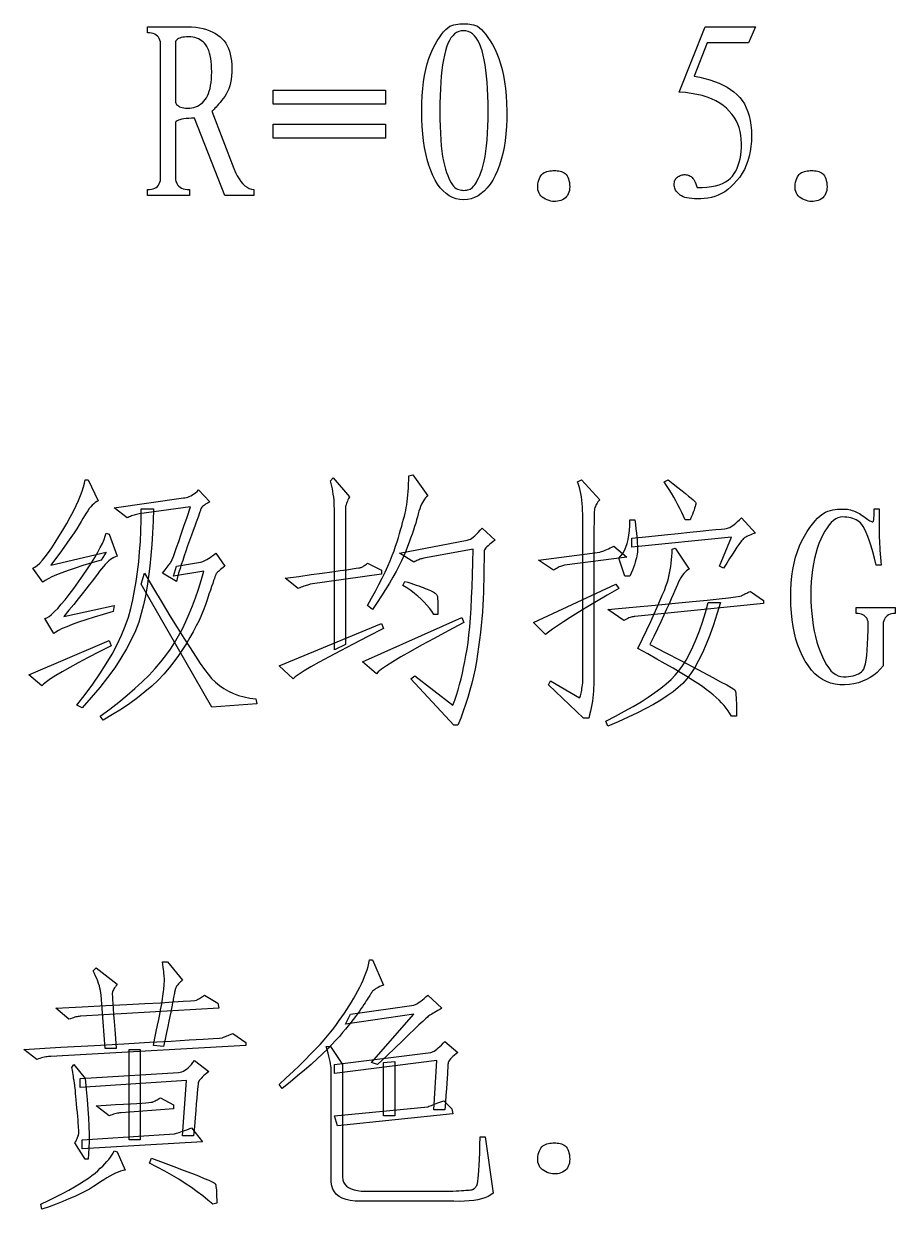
# Model space of a CAD drawing. Extents: x 0 to 420, y 0 to 297.
# Drawn here: x 87.62 to 102.86, y 18.81 to 39.53 of the extents above; entities that cross this region are included whole.
import ezdxf

# ---------------------------------------------------------------- set-up
doc = ezdxf.new("R2010")
doc.units = 0

msp = doc.modelspace()

# ---------------------------------------------------------------- linework, layer by layer
at = {"color": 7, "lineweight": 25}
for points in [[(90.274, 37.812), (90.274, 36.81), (90.282, 36.777), (90.295, 36.747), (90.31, 36.72), (90.33, 36.697), (90.353, 36.678), (90.379, 36.662), (90.409, 36.65), (90.442, 36.641), (90.479, 36.636), (90.52, 36.634), (90.52, 36.529), (89.781, 36.529), (89.781, 36.634), (89.818, 36.636), (89.852, 36.64), (89.883, 36.648), (89.911, 36.659), (89.935, 36.674), (89.956, 36.691), (89.975, 36.712), (89.989, 36.735), (90.001, 36.762), (90.01, 36.792), (90.01, 39.218), (90.001, 39.248), (89.989, 39.275), (89.975, 39.299), (89.956, 39.319), (89.935, 39.337), (89.911, 39.351), (89.883, 39.362), (89.852, 39.37), (89.818, 39.375), (89.781, 39.376), (89.781, 39.482), (90.555, 39.482), (90.627, 39.473), (90.694, 39.462), (90.758, 39.448), (90.818, 39.431), (90.873, 39.411), (90.925, 39.389), (90.973, 39.364), (91.016, 39.336), (91.055, 39.305), (91.091, 39.271), (91.123, 39.234), (91.151, 39.194), (91.176, 39.15), (91.198, 39.104), (91.216, 39.053), (91.231, 39), (91.243, 38.943), (91.251, 38.883), (91.256, 38.819), (91.258, 38.752), (91.256, 38.685), (91.252, 38.622), (91.244, 38.561), (91.234, 38.503), (91.221, 38.449), (91.204, 38.398), (91.185, 38.35), (91.162, 38.305), (91.137, 38.263), (91.108, 38.225), (91.08, 38.19), (91.053, 38.157), (91.028, 38.128), (91.004, 38.101), (90.983, 38.078), (90.964, 38.057), (90.947, 38.04), (90.931, 38.025), (90.918, 38.014), (90.906, 38.005), (91.293, 37.003), (91.322, 36.936), (91.352, 36.876), (91.384, 36.822), (91.417, 36.775), (91.451, 36.735), (91.487, 36.702), (91.524, 36.675), (91.563, 36.655), (91.603, 36.641), (91.645, 36.634), (91.645, 36.529), (91.135, 36.529), (90.608, 37.882), (90.554, 37.881), (90.504, 37.879), (90.459, 37.876), (90.419, 37.871), (90.383, 37.865), (90.352, 37.857), (90.326, 37.848), (90.304, 37.837), (90.286, 37.825)], [(95.855, 39.095), (95.893, 39.015), (95.928, 38.928), (95.958, 38.835), (95.985, 38.735), (96.008, 38.629), (96.028, 38.517), (96.043, 38.399), (96.054, 38.274), (96.062, 38.143), (96.066, 38.005), (96.065, 37.867), (96.06, 37.735), (96.051, 37.609), (96.037, 37.488), (96.019, 37.372), (95.997, 37.263), (95.97, 37.159), (95.939, 37.06), (95.903, 36.967), (95.863, 36.88), (95.82, 36.8), (95.774, 36.728), (95.725, 36.665), (95.674, 36.61), (95.619, 36.564), (95.563, 36.526), (95.503, 36.496), (95.441, 36.475), (95.377, 36.463), (95.31, 36.458), (95.243, 36.463), (95.179, 36.475), (95.117, 36.496), (95.059, 36.526), (95.004, 36.564), (94.952, 36.61), (94.903, 36.665), (94.857, 36.728), (94.814, 36.8), (94.774, 36.88), (94.737, 36.967), (94.704, 37.06), (94.675, 37.159), (94.65, 37.263), (94.629, 37.372), (94.611, 37.488), (94.598, 37.609), (94.588, 37.735), (94.582, 37.867), (94.58, 38.005), (94.582, 38.143), (94.588, 38.274), (94.598, 38.399), (94.611, 38.517), (94.629, 38.629), (94.65, 38.735), (94.675, 38.835), (94.704, 38.928), (94.737, 39.015), (94.774, 39.095), (94.812, 39.169), (94.85, 39.236), (94.888, 39.295), (94.925, 39.348), (94.962, 39.394), (94.999, 39.433), (95.036, 39.464), (95.072, 39.489), (95.107, 39.506), (95.143, 39.517), (95.178, 39.523), (95.213, 39.528), (95.247, 39.532), (95.282, 39.534), (95.316, 39.535), (95.35, 39.534), (95.384, 39.532), (95.418, 39.528), (95.452, 39.523), (95.485, 39.517), (95.519, 39.506), (95.554, 39.489), (95.589, 39.464), (95.625, 39.433), (95.661, 39.394), (95.698, 39.348), (95.736, 39.295), (95.775, 39.236), (95.815, 39.169)], [(94.993, 36.994), (95.013, 36.936), (95.033, 36.882), (95.053, 36.834), (95.073, 36.791), (95.094, 36.753), (95.116, 36.72), (95.137, 36.693), (95.159, 36.671), (95.182, 36.654), (95.204, 36.643), (95.227, 36.635), (95.25, 36.629), (95.272, 36.624), (95.294, 36.622), (95.316, 36.621), (95.338, 36.622), (95.36, 36.624), (95.381, 36.629), (95.403, 36.635), (95.424, 36.643), (95.445, 36.654), (95.466, 36.671), (95.487, 36.693), (95.508, 36.72), (95.529, 36.753), (95.55, 36.791), (95.572, 36.834), (95.593, 36.882), (95.614, 36.936), (95.635, 36.994), (95.655, 37.06), (95.673, 37.133), (95.689, 37.215), (95.702, 37.304), (95.714, 37.401), (95.723, 37.506), (95.731, 37.619), (95.736, 37.74), (95.739, 37.869), (95.74, 38.005), (95.739, 38.142), (95.736, 38.272), (95.731, 38.395), (95.723, 38.511), (95.714, 38.62), (95.702, 38.722), (95.689, 38.817), (95.673, 38.905), (95.655, 38.986), (95.635, 39.06), (95.613, 39.127), (95.588, 39.186), (95.561, 39.239), (95.532, 39.285), (95.501, 39.324), (95.467, 39.355), (95.431, 39.38), (95.393, 39.397), (95.352, 39.408), (95.31, 39.411), (95.267, 39.408), (95.227, 39.397), (95.189, 39.38), (95.154, 39.355), (95.121, 39.324), (95.09, 39.285), (95.062, 39.239), (95.037, 39.186), (95.014, 39.127), (94.993, 39.06), (94.975, 38.986), (94.958, 38.905), (94.944, 38.817), (94.931, 38.722), (94.921, 38.62), (94.912, 38.511), (94.905, 38.395), (94.9, 38.272), (94.898, 38.142), (94.897, 38.005), (94.898, 37.869), (94.9, 37.74), (94.905, 37.619), (94.912, 37.506), (94.921, 37.401), (94.931, 37.304), (94.944, 37.215), (94.958, 37.133), (94.975, 37.06)], [(100.17, 37.443), (100.167, 37.515), (100.159, 37.585), (100.146, 37.653), (100.128, 37.718), (100.104, 37.781), (100.075, 37.841), (100.041, 37.899), (100.001, 37.955), (99.956, 38.008), (99.906, 38.058), (99.851, 38.105), (99.789, 38.148), (99.721, 38.187), (99.648, 38.221), (99.568, 38.251), (99.482, 38.277), (99.391, 38.299), (99.293, 38.317), (99.19, 38.33), (99.08, 38.339), (99.537, 39.482), (100.416, 39.482), (100.293, 39.201), (99.572, 39.201), (99.344, 38.62), (99.44, 38.601), (99.531, 38.579), (99.618, 38.554), (99.7, 38.526), (99.777, 38.495), (99.849, 38.461), (99.917, 38.424), (99.979, 38.384), (100.038, 38.341), (100.091, 38.295), (100.139, 38.245), (100.183, 38.191), (100.221, 38.131), (100.254, 38.066), (100.282, 37.996), (100.305, 37.922), (100.323, 37.842), (100.336, 37.758), (100.343, 37.669), (100.346, 37.575), (100.343, 37.48), (100.336, 37.389), (100.323, 37.301), (100.305, 37.217), (100.282, 37.137), (100.254, 37.061), (100.221, 36.988), (100.183, 36.919), (100.139, 36.854), (100.091, 36.792), (100.039, 36.735), (99.986, 36.684), (99.932, 36.638), (99.877, 36.598), (99.821, 36.564), (99.763, 36.535), (99.704, 36.512), (99.644, 36.494), (99.582, 36.482), (99.52, 36.476), (99.458, 36.473), (99.401, 36.473), (99.349, 36.474), (99.3, 36.477), (99.256, 36.483), (99.216, 36.49), (99.18, 36.499), (99.148, 36.51), (99.121, 36.523), (99.098, 36.537), (99.078, 36.554), (99.06, 36.57), (99.044, 36.587), (99.03, 36.605), (99.019, 36.623), (99.009, 36.642), (99.002, 36.661), (98.996, 36.681), (98.993, 36.701), (98.992, 36.722), (98.993, 36.743), (98.996, 36.762), (99, 36.78), (99.006, 36.797), (99.014, 36.812), (99.024, 36.826), (99.035, 36.84), (99.049, 36.851), (99.063, 36.862), (99.08, 36.871), (99.098, 36.879), (99.115, 36.886), (99.133, 36.891), (99.15, 36.894), (99.168, 36.896), (99.186, 36.896), (99.203, 36.894), (99.221, 36.891), (99.238, 36.886), (99.256, 36.88), (99.273, 36.872), (99.29, 36.861), (99.306, 36.846), (99.321, 36.83), (99.335, 36.81), (99.349, 36.787), (99.362, 36.762), (99.374, 36.734), (99.386, 36.703), (99.397, 36.669), (99.485, 36.671), (99.567, 36.677), (99.644, 36.687), (99.714, 36.702), (99.779, 36.72), (99.837, 36.742), (99.89, 36.768), (99.937, 36.799), (99.977, 36.833), (100.012, 36.871), (100.042, 36.914), (100.069, 36.959), (100.092, 37.008), (100.113, 37.06), (100.13, 37.115), (100.145, 37.174), (100.156, 37.236), (100.164, 37.302), (100.168, 37.371)], [(90.801, 39.165), (90.779, 39.192), (90.755, 39.216), (90.73, 39.237), (90.702, 39.255), (90.673, 39.271), (90.643, 39.284), (90.61, 39.293), (90.576, 39.3), (90.54, 39.305), (90.502, 39.306), (90.465, 39.305), (90.431, 39.302), (90.4, 39.298), (90.373, 39.292), (90.348, 39.284), (90.327, 39.274), (90.309, 39.263), (90.294, 39.25), (90.282, 39.235), (90.274, 39.218), (90.274, 38.163), (90.282, 38.143), (90.293, 38.125), (90.307, 38.11), (90.324, 38.096), (90.344, 38.084), (90.366, 38.075), (90.392, 38.067), (90.42, 38.062), (90.451, 38.059), (90.484, 38.058), (90.522, 38.059), (90.559, 38.064), (90.593, 38.071), (90.626, 38.082), (90.658, 38.095), (90.688, 38.112), (90.716, 38.131), (90.743, 38.154), (90.768, 38.179), (90.792, 38.207), (90.814, 38.239), (90.833, 38.275), (90.85, 38.314), (90.865, 38.356), (90.878, 38.403), (90.888, 38.453), (90.896, 38.507), (90.902, 38.565), (90.905, 38.626), (90.906, 38.691), (90.905, 38.756), (90.902, 38.817), (90.897, 38.874), (90.889, 38.927), (90.88, 38.976), (90.868, 39.022), (90.855, 39.064), (90.839, 39.101), (90.821, 39.135)], [(91.979, 38.374), (93.947, 38.374), (93.947, 38.128), (91.979, 38.128)], [(91.979, 37.777), (93.947, 37.777), (93.947, 37.531), (91.979, 37.531)], [(97.041, 36.458), (97.013, 36.446), (96.984, 36.436), (96.955, 36.43), (96.926, 36.426), (96.896, 36.425), (96.866, 36.428), (96.836, 36.433), (96.805, 36.441), (96.774, 36.453), (96.742, 36.467), (96.712, 36.484), (96.686, 36.503), (96.664, 36.524), (96.645, 36.547), (96.63, 36.573), (96.619, 36.6), (96.611, 36.63), (96.607, 36.661), (96.607, 36.695), (96.61, 36.731), (96.617, 36.766), (96.625, 36.799), (96.636, 36.828), (96.648, 36.855), (96.663, 36.878), (96.68, 36.899), (96.699, 36.916), (96.72, 36.931), (96.743, 36.942), (96.769, 36.951), (96.795, 36.957), (96.821, 36.962), (96.847, 36.965), (96.873, 36.967), (96.898, 36.968), (96.924, 36.967), (96.949, 36.965), (96.974, 36.962), (96.999, 36.957), (97.024, 36.951), (97.047, 36.942), (97.069, 36.93), (97.088, 36.915), (97.105, 36.897), (97.12, 36.876), (97.133, 36.851), (97.144, 36.824), (97.153, 36.793), (97.16, 36.759), (97.164, 36.722), (97.166, 36.685), (97.165, 36.65), (97.16, 36.617), (97.153, 36.587), (97.142, 36.559), (97.128, 36.534), (97.111, 36.512), (97.091, 36.491), (97.068, 36.474)], [(101.541, 36.458), (101.513, 36.446), (101.484, 36.436), (101.455, 36.43), (101.426, 36.426), (101.396, 36.425), (101.366, 36.428), (101.336, 36.433), (101.305, 36.441), (101.274, 36.453), (101.242, 36.467), (101.212, 36.484), (101.186, 36.503), (101.164, 36.524), (101.145, 36.547), (101.13, 36.573), (101.119, 36.6), (101.111, 36.63), (101.107, 36.661), (101.107, 36.695), (101.11, 36.731), (101.117, 36.766), (101.125, 36.799), (101.136, 36.828), (101.148, 36.855), (101.163, 36.878), (101.18, 36.899), (101.199, 36.916), (101.22, 36.931), (101.243, 36.942), (101.269, 36.951), (101.295, 36.957), (101.321, 36.962), (101.347, 36.965), (101.373, 36.967), (101.398, 36.968), (101.424, 36.967), (101.449, 36.965), (101.474, 36.962), (101.499, 36.957), (101.524, 36.951), (101.547, 36.942), (101.569, 36.93), (101.588, 36.915), (101.605, 36.897), (101.62, 36.876), (101.633, 36.851), (101.644, 36.824), (101.653, 36.793), (101.66, 36.759), (101.664, 36.722), (101.666, 36.685), (101.665, 36.65), (101.66, 36.617), (101.653, 36.587), (101.642, 36.559), (101.628, 36.534), (101.611, 36.512), (101.591, 36.491), (101.568, 36.474)], [(89.061, 30.296), (88.973, 30.156), (88.808, 30.107), (88.656, 30.061), (88.519, 30.017), (88.396, 29.976), (88.287, 29.936), (88.192, 29.898), (88.111, 29.863), (88.045, 29.829), (87.992, 29.798), (87.953, 29.769), (87.777, 30.015), (87.814, 30.034), (87.855, 30.064), (87.899, 30.105), (87.946, 30.156), (87.997, 30.217), (88.052, 30.289), (88.11, 30.372), (88.171, 30.465), (88.236, 30.569), (88.305, 30.683), (88.372, 30.799), (88.433, 30.909), (88.487, 31.013), (88.535, 31.11), (88.577, 31.202), (88.613, 31.286), (88.642, 31.365), (88.665, 31.437), (88.681, 31.502), (88.691, 31.562), (88.744, 31.562), (88.92, 31.193), (88.895, 31.18), (88.87, 31.164), (88.845, 31.143), (88.819, 31.118), (88.793, 31.089), (88.766, 31.057), (88.739, 31.02), (88.712, 30.979), (88.684, 30.934), (88.656, 30.885), (88.625, 30.831), (88.589, 30.771), (88.547, 30.705), (88.499, 30.632), (88.445, 30.553), (88.386, 30.469), (88.322, 30.378), (88.251, 30.28), (88.175, 30.177), (88.094, 30.068)], [(93.051, 28.591), (93.051, 31.052), (93.05, 31.104), (93.048, 31.156), (93.045, 31.207), (93.04, 31.257), (93.033, 31.307), (93.026, 31.356), (93.016, 31.404), (93.006, 31.451), (92.994, 31.498), (92.981, 31.544), (93.033, 31.597), (93.315, 31.263), (93.301, 31.236), (93.289, 31.21), (93.279, 31.187), (93.27, 31.165), (93.262, 31.144), (93.255, 31.126), (93.251, 31.109), (93.247, 31.094), (93.245, 31.081), (93.244, 31.07), (93.244, 31.036), (93.244, 30.957), (93.244, 30.832), (93.244, 30.662), (93.244, 30.446), (93.244, 30.184), (93.244, 29.876), (93.244, 29.523), (93.244, 29.124), (93.244, 28.679)], [(94.299, 31.026), (94.309, 31.075), (94.318, 31.126), (94.326, 31.18), (94.333, 31.237), (94.338, 31.296), (94.343, 31.358), (94.347, 31.423), (94.35, 31.49), (94.351, 31.56), (94.352, 31.632), (94.422, 31.65), (94.686, 31.281), (94.665, 31.265), (94.645, 31.245), (94.626, 31.223), (94.608, 31.196), (94.591, 31.166), (94.575, 31.133), (94.56, 31.096), (94.545, 31.056), (94.531, 31.012), (94.519, 30.964), (94.505, 30.913), (94.49, 30.859), (94.473, 30.802), (94.454, 30.742), (94.433, 30.679), (94.41, 30.612), (94.385, 30.542), (94.358, 30.469), (94.33, 30.393), (94.299, 30.314), (94.265, 30.231), (94.225, 30.144), (94.18, 30.052), (94.13, 29.957), (94.075, 29.857), (94.014, 29.753), (93.948, 29.644), (93.877, 29.532), (93.801, 29.415), (93.719, 29.294), (93.631, 29.365), (93.702, 29.492), (93.769, 29.614), (93.83, 29.731), (93.887, 29.843), (93.939, 29.949), (93.985, 30.05), (94.027, 30.146), (94.064, 30.236), (94.096, 30.322), (94.123, 30.402), (94.147, 30.478), (94.17, 30.55), (94.191, 30.62), (94.21, 30.687), (94.229, 30.751), (94.245, 30.812), (94.261, 30.87), (94.275, 30.925), (94.288, 30.977)], [(97.34, 27.747), (97.347, 27.766), (97.353, 27.786), (97.359, 27.808), (97.365, 27.832), (97.371, 27.857), (97.376, 27.885), (97.381, 27.914), (97.385, 27.944), (97.389, 27.977), (97.393, 28.011), (97.393, 30.964), (97.392, 31.027), (97.389, 31.088), (97.385, 31.148), (97.379, 31.206), (97.371, 31.263), (97.361, 31.319), (97.35, 31.373), (97.336, 31.425), (97.321, 31.477), (97.305, 31.527), (97.375, 31.562), (97.691, 31.21), (97.675, 31.192), (97.66, 31.174), (97.646, 31.155), (97.634, 31.136), (97.623, 31.116), (97.615, 31.095), (97.607, 31.074), (97.601, 31.053), (97.597, 31.031), (97.595, 31.008), (97.593, 30.957), (97.592, 30.85), (97.59, 30.687), (97.589, 30.468), (97.588, 30.193), (97.587, 29.862), (97.587, 29.474), (97.586, 29.031), (97.586, 28.531), (97.586, 27.976), (97.585, 27.92), (97.583, 27.863), (97.578, 27.806), (97.572, 27.748), (97.564, 27.69), (97.554, 27.632), (97.543, 27.574), (97.53, 27.515), (97.515, 27.455), (97.498, 27.396), (97.41, 27.396), (96.795, 27.976), (96.83, 28.046)], [(99.186, 30.859), (99.157, 30.926), (99.126, 30.992), (99.093, 31.059), (99.059, 31.126), (99.023, 31.193), (98.985, 31.26), (98.946, 31.326), (98.904, 31.393), (98.861, 31.46), (98.816, 31.527), (98.887, 31.562), (98.977, 31.491), (99.058, 31.428), (99.13, 31.37), (99.192, 31.32), (99.245, 31.276), (99.289, 31.239), (99.323, 31.209), (99.348, 31.185), (99.364, 31.168), (99.37, 31.158), (99.371, 31.148), (99.369, 31.134), (99.365, 31.116), (99.359, 31.093), (99.35, 31.065), (99.34, 31.033), (99.327, 30.996), (99.311, 30.955), (99.293, 30.909), (99.274, 30.859)], [(90.414, 31.245), (90.439, 31.247), (90.464, 31.251), (90.49, 31.258), (90.515, 31.268), (90.542, 31.281), (90.568, 31.296), (90.595, 31.314), (90.622, 31.335), (90.65, 31.359), (90.678, 31.386), (90.871, 31.175), (90.844, 31.161), (90.82, 31.147), (90.798, 31.134), (90.778, 31.12), (90.761, 31.107), (90.747, 31.094), (90.735, 31.081), (90.725, 31.068), (90.718, 31.056), (90.713, 31.043), (90.708, 31.027), (90.7, 31.002), (90.688, 30.968), (90.674, 30.927), (90.656, 30.876), (90.635, 30.818), (90.611, 30.75), (90.584, 30.675), (90.553, 30.591), (90.52, 30.498), (90.486, 30.404), (90.454, 30.315), (90.425, 30.231), (90.399, 30.152), (90.375, 30.079), (90.353, 30.01), (90.334, 29.947), (90.317, 29.888), (90.303, 29.835), (90.291, 29.786), (90.045, 29.927), (90.069, 29.958), (90.09, 29.985), (90.11, 30.011), (90.128, 30.034), (90.144, 30.055), (90.158, 30.073), (90.17, 30.088), (90.18, 30.101), (90.188, 30.112), (90.194, 30.12), (90.203, 30.136), (90.217, 30.17), (90.236, 30.222), (90.262, 30.292), (90.293, 30.38), (90.33, 30.485), (90.373, 30.609), (90.422, 30.75), (90.477, 30.91), (90.537, 31.087), (89.641, 30.964), (89.616, 30.96), (89.593, 30.956), (89.57, 30.951), (89.548, 30.945), (89.526, 30.938), (89.506, 30.93), (89.486, 30.922), (89.466, 30.914), (89.448, 30.904), (89.43, 30.894), (89.201, 31.07)], [(89.887, 31.052), (89.882, 30.838), (89.873, 30.63), (89.86, 30.43), (89.845, 30.236), (89.825, 30.05), (89.802, 29.871), (89.776, 29.699), (89.746, 29.533), (89.713, 29.375), (89.676, 29.224), (89.631, 29.075), (89.573, 28.922), (89.501, 28.765), (89.417, 28.605), (89.32, 28.442), (89.21, 28.275), (89.086, 28.104), (88.95, 27.93), (88.801, 27.753), (88.639, 27.572), (88.551, 27.624), (88.696, 27.809), (88.83, 27.99), (88.953, 28.168), (89.064, 28.342), (89.164, 28.512), (89.252, 28.679), (89.329, 28.843), (89.395, 29.002), (89.449, 29.159), (89.491, 29.312), (89.526, 29.465), (89.558, 29.623), (89.585, 29.786), (89.609, 29.953), (89.63, 30.125), (89.646, 30.301), (89.659, 30.482), (89.668, 30.667), (89.674, 30.858), (89.676, 31.052)], [(98.254, 30.542), (98.552, 30.572), (98.821, 30.6), (99.06, 30.624), (99.269, 30.645), (99.449, 30.663), (99.6, 30.678), (99.721, 30.691), (99.812, 30.7), (99.874, 30.706), (99.906, 30.709), (99.925, 30.713), (99.945, 30.72), (99.967, 30.73), (99.991, 30.743), (100.016, 30.76), (100.043, 30.78), (100.072, 30.803), (100.103, 30.83), (100.136, 30.86), (100.17, 30.894), (100.416, 30.63), (100.386, 30.62), (100.357, 30.609), (100.331, 30.599), (100.306, 30.589), (100.284, 30.58), (100.264, 30.57), (100.246, 30.561), (100.23, 30.551), (100.217, 30.542), (100.205, 30.534), (100.192, 30.52), (100.174, 30.499), (100.151, 30.468), (100.124, 30.429), (100.091, 30.382), (100.053, 30.326), (100.011, 30.261), (99.963, 30.188), (99.911, 30.106), (99.854, 30.015), (99.783, 30.05), (99.994, 30.56), (98.254, 30.384)], [(101.726, 31.026), (101.769, 31.034), (101.81, 31.04), (101.85, 31.045), (101.887, 31.048), (101.923, 31.05), (101.958, 31.05), (101.99, 31.049), (102.021, 31.045), (102.05, 31.041), (102.077, 31.035), (102.104, 31.027), (102.13, 31.018), (102.156, 31.008), (102.181, 30.997), (102.207, 30.984), (102.232, 30.97), (102.257, 30.955), (102.283, 30.939), (102.307, 30.921), (102.332, 30.903), (102.356, 30.885), (102.377, 30.869), (102.396, 30.856), (102.414, 30.845), (102.429, 30.837), (102.442, 30.831), (102.453, 30.828), (102.462, 30.827), (102.468, 30.828), (102.473, 30.832), (102.476, 30.839), (102.479, 30.85), (102.482, 30.863), (102.484, 30.88), (102.486, 30.9), (102.488, 30.924), (102.489, 30.951), (102.49, 30.981), (102.49, 31.015), (102.49, 31.052), (102.578, 31.052), (102.578, 31.013), (102.578, 30.974), (102.578, 30.934), (102.578, 30.893), (102.578, 30.852), (102.578, 30.811), (102.578, 30.768), (102.578, 30.726), (102.578, 30.683), (102.578, 30.639), (102.579, 30.594), (102.58, 30.546), (102.581, 30.495), (102.584, 30.442), (102.587, 30.386), (102.591, 30.328), (102.595, 30.267), (102.601, 30.203), (102.607, 30.137), (102.613, 30.068), (102.525, 30.068), (102.494, 30.189), (102.464, 30.3), (102.435, 30.4), (102.406, 30.49), (102.378, 30.569), (102.351, 30.637), (102.326, 30.695), (102.3, 30.743), (102.276, 30.78), (102.253, 30.806), (102.229, 30.826), (102.204, 30.844), (102.177, 30.86), (102.148, 30.874), (102.117, 30.885), (102.084, 30.895), (102.05, 30.902), (102.014, 30.907), (101.976, 30.91), (101.937, 30.911), (101.896, 30.908), (101.857, 30.896), (101.818, 30.877), (101.779, 30.85), (101.741, 30.815), (101.704, 30.772), (101.667, 30.722), (101.63, 30.664), (101.594, 30.598), (101.559, 30.525), (101.525, 30.445), (101.495, 30.362), (101.469, 30.275), (101.446, 30.184), (101.427, 30.09), (101.411, 29.991), (101.399, 29.889), (101.39, 29.782), (101.385, 29.672), (101.383, 29.558), (101.385, 29.443), (101.39, 29.332), (101.398, 29.223), (101.41, 29.118), (101.425, 29.015), (101.443, 28.916), (101.465, 28.819), (101.49, 28.725), (101.518, 28.635), (101.55, 28.547), (101.584, 28.465), (101.62, 28.392), (101.656, 28.328), (101.695, 28.272), (101.734, 28.224), (101.776, 28.185), (101.818, 28.155), (101.862, 28.134), (101.907, 28.121), (101.954, 28.117), (102, 28.118), (102.043, 28.121), (102.084, 28.126), (102.122, 28.133), (102.156, 28.143), (102.188, 28.155), (102.218, 28.168), (102.244, 28.184), (102.267, 28.202), (102.288, 28.222), (102.307, 28.25), (102.323, 28.29), (102.337, 28.344), (102.35, 28.41), (102.361, 28.49), (102.369, 28.583), (102.376, 28.688), (102.381, 28.807), (102.384, 28.939), (102.385, 29.083), (102.376, 29.11), (102.365, 29.134), (102.351, 29.155), (102.334, 29.173), (102.315, 29.189), (102.292, 29.201), (102.267, 29.211), (102.239, 29.218), (102.208, 29.223), (102.174, 29.224), (102.174, 29.329), (102.859, 29.329), (102.859, 29.224), (102.826, 29.222), (102.795, 29.218), (102.767, 29.21), (102.741, 29.199), (102.719, 29.184), (102.699, 29.167), (102.682, 29.146), (102.668, 29.123), (102.657, 29.096), (102.649, 29.066), (102.649, 28.31), (102.597, 28.25), (102.543, 28.195), (102.484, 28.147), (102.422, 28.105), (102.356, 28.068), (102.287, 28.038), (102.214, 28.013), (102.137, 27.995), (102.056, 27.982), (101.972, 27.976), (101.887, 27.977), (101.807, 27.987), (101.729, 28.006), (101.655, 28.034), (101.585, 28.07), (101.518, 28.116), (101.455, 28.171), (101.395, 28.235), (101.339, 28.307), (101.286, 28.389), (101.238, 28.478), (101.194, 28.571), (101.156, 28.67), (101.123, 28.773), (101.095, 28.881), (101.072, 28.994), (101.054, 29.113), (101.042, 29.236), (101.034, 29.364), (101.031, 29.496), (101.034, 29.629), (101.041, 29.756), (101.053, 29.878), (101.069, 29.994), (101.091, 30.105), (101.117, 30.21), (101.148, 30.31), (101.183, 30.405), (101.224, 30.494), (101.269, 30.577), (101.316, 30.655), (101.363, 30.725), (101.409, 30.788), (101.456, 30.843), (101.502, 30.892), (101.547, 30.933), (101.592, 30.967), (101.637, 30.994), (101.682, 31.013)], [(95.125, 27.624), (95.156, 27.71), (95.186, 27.798), (95.214, 27.889), (95.24, 27.983), (95.266, 28.079), (95.29, 28.178), (95.312, 28.28), (95.333, 28.384), (95.353, 28.491), (95.371, 28.6), (95.388, 28.717), (95.404, 28.847), (95.418, 28.99), (95.43, 29.146), (95.441, 29.314), (95.451, 29.495), (95.46, 29.69), (95.467, 29.897), (95.472, 30.116), (95.477, 30.349), (94.615, 30.191), (94.598, 30.187), (94.58, 30.182), (94.563, 30.177), (94.545, 30.171), (94.527, 30.164), (94.51, 30.157), (94.492, 30.149), (94.475, 30.14), (94.457, 30.131), (94.44, 30.12), (94.193, 30.279), (95.371, 30.507), (95.39, 30.509), (95.41, 30.516), (95.432, 30.526), (95.456, 30.541), (95.481, 30.56), (95.508, 30.583), (95.537, 30.611), (95.568, 30.642), (95.601, 30.678), (95.635, 30.718), (95.863, 30.507), (95.827, 30.48), (95.794, 30.454), (95.765, 30.431), (95.74, 30.409), (95.718, 30.389), (95.701, 30.37), (95.687, 30.353), (95.678, 30.338), (95.672, 30.325), (95.67, 30.314), (95.67, 30.298), (95.67, 30.273), (95.669, 30.237), (95.669, 30.191), (95.668, 30.136), (95.667, 30.07), (95.666, 29.995), (95.664, 29.909), (95.663, 29.813), (95.661, 29.707), (95.659, 29.596), (95.654, 29.482), (95.648, 29.367), (95.64, 29.25), (95.63, 29.132), (95.619, 29.011), (95.606, 28.889), (95.591, 28.765), (95.574, 28.64), (95.556, 28.512), (95.535, 28.384), (95.511, 28.257), (95.484, 28.131), (95.455, 28.006), (95.422, 27.881), (95.386, 27.758), (95.347, 27.635), (95.305, 27.514), (95.261, 27.393), (95.213, 27.273), (95.143, 27.273), (94.387, 28.081), (94.457, 28.134)], [(98.351, 30.296), (98.348, 30.267), (98.343, 30.234), (98.335, 30.199), (98.325, 30.161), (98.313, 30.12), (98.299, 30.077), (98.282, 30.03), (98.263, 29.981), (98.242, 29.929), (98.219, 29.874), (98.131, 29.874), (98.025, 30.191), (98.062, 30.229), (98.095, 30.274), (98.124, 30.325), (98.149, 30.382), (98.171, 30.446), (98.188, 30.516), (98.201, 30.592), (98.211, 30.675), (98.217, 30.763), (98.219, 30.859), (98.307, 30.859), (98.317, 30.777), (98.325, 30.701), (98.333, 30.631), (98.339, 30.566), (98.344, 30.507), (98.348, 30.454), (98.35, 30.406), (98.352, 30.364), (98.352, 30.327)], [(89.184, 29.259), (89.009, 29.208), (88.85, 29.159), (88.706, 29.114), (88.579, 29.071), (88.467, 29.031), (88.372, 28.993), (88.292, 28.959), (88.227, 28.927), (88.179, 28.898), (88.147, 28.872), (87.988, 29.136), (88.023, 29.149), (88.063, 29.173), (88.108, 29.209), (88.159, 29.256), (88.215, 29.314), (88.276, 29.384), (88.343, 29.465), (88.416, 29.558), (88.494, 29.662), (88.577, 29.778), (88.66, 29.895), (88.734, 30.006), (88.802, 30.109), (88.861, 30.205), (88.913, 30.294), (88.958, 30.376), (88.995, 30.45), (89.024, 30.517), (89.046, 30.577), (89.061, 30.63), (89.113, 30.613), (89.254, 30.226), (89.226, 30.217), (89.197, 30.204), (89.167, 30.187), (89.137, 30.167), (89.107, 30.142), (89.076, 30.114), (89.044, 30.082), (89.012, 30.046), (88.98, 30.006), (88.946, 29.962), (88.91, 29.913), (88.868, 29.857), (88.82, 29.795), (88.766, 29.726), (88.707, 29.65), (88.642, 29.568), (88.57, 29.479), (88.494, 29.383), (88.411, 29.28), (88.322, 29.171), (89.201, 29.365)], [(90.247, 28.38), (90.164, 28.272), (90.071, 28.165), (89.97, 28.06), (89.859, 27.956), (89.74, 27.853), (89.611, 27.752), (89.474, 27.652), (89.327, 27.553), (89.172, 27.456), (89.008, 27.361), (88.955, 27.431), (89.123, 27.553), (89.28, 27.675), (89.428, 27.795), (89.565, 27.913), (89.693, 28.031), (89.812, 28.147), (89.92, 28.262), (90.018, 28.376), (90.107, 28.489), (90.186, 28.6), (90.258, 28.713), (90.327, 28.832), (90.393, 28.955), (90.456, 29.084), (90.515, 29.217), (90.572, 29.356), (90.625, 29.5), (90.675, 29.649), (90.722, 29.803), (90.766, 29.962), (90.238, 29.874), (90.291, 30.05), (90.713, 30.12), (90.731, 30.125), (90.752, 30.132), (90.774, 30.142), (90.797, 30.154), (90.823, 30.169), (90.85, 30.186), (90.879, 30.205), (90.91, 30.227), (90.942, 30.252), (90.977, 30.279), (91.135, 30.05), (91.108, 30.03), (91.084, 30.01), (91.062, 29.992), (91.042, 29.976), (91.025, 29.96), (91.01, 29.946), (90.998, 29.933), (90.989, 29.921), (90.981, 29.91), (90.977, 29.901), (90.972, 29.888), (90.964, 29.866), (90.953, 29.836), (90.94, 29.798), (90.924, 29.751), (90.905, 29.696), (90.883, 29.632), (90.859, 29.56), (90.831, 29.48), (90.801, 29.391), (90.767, 29.297), (90.728, 29.201), (90.685, 29.104), (90.636, 29.006), (90.583, 28.905), (90.526, 28.804), (90.463, 28.7), (90.396, 28.595), (90.324, 28.488)], [(97.938, 30.402), (98.166, 30.208), (97.076, 30.068), (97.059, 30.064), (97.04, 30.059), (97.022, 30.052), (97.003, 30.045), (96.984, 30.037), (96.964, 30.028), (96.945, 30.017), (96.924, 30.006), (96.904, 29.993), (96.883, 29.98), (96.619, 30.156), (97.691, 30.296), (97.707, 30.3), (97.724, 30.306), (97.743, 30.313), (97.765, 30.322), (97.788, 30.331), (97.814, 30.343), (97.842, 30.355), (97.871, 30.369), (97.903, 30.385)], [(98.359, 28.609), (98.441, 28.778), (98.515, 28.936), (98.583, 29.082), (98.644, 29.215), (98.698, 29.336), (98.745, 29.445), (98.786, 29.542), (98.821, 29.627), (98.848, 29.7), (98.869, 29.76), (98.886, 29.815), (98.901, 29.871), (98.914, 29.928), (98.925, 29.985), (98.935, 30.044), (98.943, 30.103), (98.949, 30.163), (98.954, 30.224), (98.956, 30.286), (98.957, 30.349), (99.01, 30.367), (99.256, 29.997), (99.232, 29.985), (99.207, 29.968), (99.184, 29.947), (99.16, 29.921), (99.137, 29.892), (99.115, 29.858), (99.092, 29.82), (99.07, 29.778), (99.049, 29.732), (99.027, 29.681), (99.004, 29.624), (98.975, 29.557), (98.942, 29.48), (98.904, 29.394), (98.86, 29.299), (98.812, 29.194), (98.759, 29.079), (98.701, 28.955), (98.638, 28.822), (98.57, 28.679), (98.848, 28.535), (99.097, 28.406), (99.317, 28.29), (99.508, 28.19), (99.671, 28.103), (99.805, 28.031), (99.911, 27.974), (99.988, 27.931), (100.036, 27.902), (100.056, 27.888), (100.061, 27.877), (100.065, 27.859), (100.069, 27.832), (100.073, 27.798), (100.076, 27.756), (100.078, 27.707), (100.08, 27.649), (100.081, 27.584), (100.082, 27.512), (100.082, 27.431), (99.994, 27.431), (99.968, 27.477), (99.937, 27.523), (99.903, 27.569), (99.865, 27.615), (99.823, 27.662), (99.777, 27.708), (99.727, 27.755), (99.674, 27.802), (99.616, 27.849), (99.555, 27.897), (99.486, 27.947), (99.406, 28.001), (99.314, 28.061), (99.212, 28.125), (99.098, 28.193), (98.973, 28.267), (98.836, 28.345), (98.689, 28.428), (98.53, 28.516)], [(92.19, 29.839), (92.43, 29.873), (92.647, 29.903), (92.839, 29.93), (93.007, 29.953), (93.15, 29.973), (93.268, 29.99), (93.363, 30.003), (93.433, 30.014), (93.478, 30.02), (93.499, 30.024), (93.508, 30.026), (93.518, 30.03), (93.529, 30.035), (93.541, 30.041), (93.554, 30.048), (93.568, 30.056), (93.582, 30.066), (93.598, 30.077), (93.614, 30.089), (93.631, 30.103), (93.877, 29.98), (93.877, 29.91), (92.629, 29.734), (92.614, 29.73), (92.598, 29.725), (92.58, 29.72), (92.561, 29.714), (92.541, 29.707), (92.519, 29.7), (92.496, 29.692), (92.471, 29.683), (92.445, 29.674), (92.418, 29.663)], [(91.68, 27.73), (91.697, 27.642), (90.906, 27.589), (89.676, 29.734), (89.729, 29.927), (89.888, 29.659), (90.038, 29.412), (90.176, 29.185), (90.304, 28.978), (90.421, 28.791), (90.527, 28.625), (90.623, 28.478), (90.707, 28.352), (90.781, 28.246), (90.845, 28.161), (90.905, 28.088), (90.971, 28.022), (91.042, 27.963), (91.118, 27.91), (91.199, 27.864), (91.285, 27.824), (91.376, 27.791), (91.472, 27.764), (91.573, 27.744)], [(94.246, 29.716), (94.281, 29.786), (94.336, 29.769), (94.388, 29.752), (94.437, 29.736), (94.484, 29.72), (94.527, 29.705), (94.568, 29.691), (94.606, 29.676), (94.641, 29.663), (94.674, 29.65), (94.703, 29.637), (94.73, 29.625), (94.754, 29.613), (94.776, 29.601), (94.795, 29.589), (94.811, 29.578), (94.825, 29.566), (94.835, 29.555), (94.844, 29.544), (94.85, 29.533), (94.853, 29.523), (94.854, 29.51), (94.856, 29.493), (94.857, 29.472), (94.858, 29.447), (94.859, 29.417), (94.86, 29.384), (94.861, 29.346), (94.861, 29.303), (94.861, 29.257), (94.861, 29.206), (94.791, 29.206), (94.754, 29.262), (94.713, 29.317), (94.668, 29.37), (94.62, 29.423), (94.567, 29.474), (94.511, 29.525), (94.45, 29.574), (94.386, 29.623), (94.318, 29.67)], [(98.025, 29.663), (97.823, 29.545), (97.637, 29.434), (97.467, 29.332), (97.314, 29.239), (97.177, 29.154), (97.057, 29.077), (96.954, 29.009), (96.867, 28.949), (96.796, 28.898), (96.742, 28.855), (96.531, 29.066), (97.973, 29.734)], [(98.113, 29.101), (97.832, 29.294), (98.27, 29.335), (98.663, 29.371), (99.01, 29.404), (99.311, 29.434), (99.568, 29.459), (99.779, 29.481), (99.945, 29.499), (100.065, 29.514), (100.14, 29.524), (100.17, 29.532), (100.178, 29.537), (100.188, 29.543), (100.199, 29.55), (100.212, 29.557), (100.227, 29.565), (100.244, 29.573), (100.262, 29.581), (100.283, 29.591), (100.304, 29.6), (100.328, 29.611), (100.557, 29.452), (100.557, 29.4), (98.307, 29.171), (98.292, 29.171), (98.276, 29.168), (98.26, 29.165), (98.242, 29.16), (98.223, 29.154), (98.203, 29.146), (98.182, 29.137), (98.16, 29.126), (98.137, 29.114)], [(99.142, 28.002), (99.064, 27.93), (98.974, 27.857), (98.872, 27.784), (98.759, 27.71), (98.634, 27.635), (98.497, 27.56), (98.349, 27.485), (98.188, 27.409), (98.016, 27.332), (97.832, 27.255), (97.797, 27.343), (97.967, 27.43), (98.127, 27.516), (98.275, 27.6), (98.413, 27.682), (98.54, 27.763), (98.655, 27.842), (98.76, 27.92), (98.854, 27.996), (98.938, 28.07), (99.01, 28.143), (99.076, 28.221), (99.14, 28.309), (99.202, 28.409), (99.263, 28.52), (99.322, 28.642), (99.379, 28.775), (99.434, 28.919), (99.488, 29.074), (99.54, 29.24), (99.59, 29.417), (99.801, 29.417), (99.74, 29.213), (99.679, 29.023), (99.616, 28.847), (99.552, 28.685), (99.487, 28.536), (99.42, 28.402), (99.352, 28.281), (99.283, 28.174), (99.213, 28.081)], [(92.33, 28.081), (92.084, 28.31), (93.877, 29.048), (93.912, 28.96), (93.634, 28.819), (93.382, 28.689), (93.157, 28.571), (92.959, 28.465), (92.787, 28.371), (92.642, 28.29), (92.524, 28.22), (92.433, 28.162), (92.368, 28.116)], [(95.318, 29.066), (95.044, 28.921), (94.796, 28.788), (94.575, 28.668), (94.382, 28.56), (94.215, 28.464), (94.076, 28.38), (93.964, 28.309), (93.878, 28.25), (93.82, 28.204), (93.789, 28.169), (93.543, 28.38), (95.283, 29.154)], [(89.149, 28.661), (88.937, 28.553), (88.746, 28.453), (88.574, 28.362), (88.423, 28.279), (88.292, 28.204), (88.18, 28.138), (88.089, 28.081), (88.018, 28.031), (87.967, 27.991), (87.936, 27.958), (87.707, 28.152), (89.113, 28.749)], [(89.236, 21.62), (89.043, 21.62), (88.973, 22.552), (88.968, 22.591), (88.962, 22.631), (88.953, 22.671), (88.942, 22.712), (88.929, 22.754), (88.914, 22.797), (88.896, 22.84), (88.877, 22.884), (88.856, 22.929), (88.832, 22.974), (88.885, 23.027), (89.254, 22.745), (89.237, 22.722), (89.222, 22.699), (89.209, 22.679), (89.198, 22.66), (89.188, 22.642), (89.18, 22.626), (89.174, 22.612), (89.17, 22.599), (89.167, 22.588), (89.166, 22.578), (89.167, 22.561), (89.169, 22.526), (89.172, 22.474), (89.177, 22.404), (89.184, 22.317), (89.191, 22.212), (89.201, 22.091), (89.211, 21.951), (89.223, 21.795)], [(89.887, 21.673), (89.914, 21.799), (89.938, 21.916), (89.961, 22.024), (89.981, 22.123), (89.999, 22.214), (90.014, 22.295), (90.028, 22.368), (90.039, 22.433), (90.047, 22.488), (90.054, 22.535), (90.059, 22.575), (90.063, 22.613), (90.067, 22.648), (90.071, 22.681), (90.074, 22.71), (90.076, 22.737), (90.078, 22.761), (90.079, 22.782), (90.08, 22.8), (90.08, 22.816), (90.08, 22.832), (90.079, 22.851), (90.077, 22.874), (90.075, 22.9), (90.071, 22.93), (90.068, 22.963), (90.063, 23), (90.058, 23.041), (90.052, 23.085), (90.045, 23.132), (90.133, 23.132), (90.397, 22.816), (90.376, 22.798), (90.358, 22.782), (90.341, 22.765), (90.326, 22.75), (90.313, 22.734), (90.302, 22.72), (90.292, 22.706), (90.284, 22.692), (90.278, 22.679), (90.274, 22.666), (90.27, 22.653), (90.266, 22.638), (90.262, 22.622), (90.258, 22.603), (90.254, 22.583), (90.249, 22.561), (90.245, 22.537), (90.24, 22.512), (90.235, 22.484), (90.23, 22.455), (90.223, 22.421), (90.214, 22.376), (90.203, 22.321), (90.19, 22.256), (90.175, 22.181), (90.157, 22.096), (90.137, 22.001), (90.114, 21.896), (90.09, 21.781), (90.063, 21.656)], [(92.084, 20.988), (92.21, 21.104), (92.328, 21.216), (92.439, 21.322), (92.541, 21.422), (92.636, 21.517), (92.722, 21.607), (92.801, 21.691), (92.872, 21.77), (92.934, 21.843), (92.989, 21.911), (93.04, 21.976), (93.088, 22.041), (93.136, 22.106), (93.182, 22.171), (93.227, 22.236), (93.27, 22.301), (93.312, 22.366), (93.352, 22.431), (93.391, 22.496), (93.429, 22.561), (93.464, 22.625), (93.497, 22.689), (93.528, 22.752), (93.555, 22.814), (93.58, 22.875), (93.603, 22.935), (93.623, 22.995), (93.64, 23.053), (93.654, 23.111), (93.666, 23.167), (93.719, 23.167), (93.912, 22.728), (93.878, 22.714), (93.848, 22.7), (93.819, 22.686), (93.794, 22.673), (93.772, 22.66), (93.752, 22.647), (93.735, 22.634), (93.721, 22.621), (93.71, 22.608), (93.701, 22.596), (93.693, 22.583), (93.684, 22.567), (93.672, 22.548), (93.659, 22.527), (93.644, 22.504), (93.627, 22.478), (93.609, 22.45), (93.589, 22.419), (93.567, 22.386), (93.543, 22.35), (93.517, 22.312), (93.488, 22.27), (93.455, 22.226), (93.419, 22.178), (93.38, 22.128), (93.338, 22.075), (93.293, 22.018), (93.245, 21.959), (93.193, 21.897), (93.139, 21.831), (93.078, 21.762), (93.009, 21.688), (92.93, 21.609), (92.843, 21.525), (92.748, 21.436), (92.643, 21.342), (92.53, 21.243), (92.408, 21.14), (92.277, 21.031), (92.137, 20.917)], [(88.621, 22.183), (88.606, 22.182), (88.59, 22.181), (88.573, 22.178), (88.554, 22.175), (88.533, 22.17), (88.511, 22.164), (88.488, 22.157), (88.464, 22.149), (88.438, 22.14), (88.41, 22.13), (88.182, 22.324), (88.643, 22.347), (89.056, 22.369), (89.422, 22.388), (89.74, 22.405), (90.01, 22.42), (90.232, 22.433), (90.406, 22.444), (90.533, 22.453), (90.612, 22.46), (90.643, 22.464), (90.65, 22.468), (90.66, 22.473), (90.67, 22.48), (90.682, 22.487), (90.695, 22.495), (90.71, 22.504), (90.726, 22.515), (90.744, 22.526), (90.763, 22.539), (90.783, 22.552), (91.012, 22.411), (91.029, 22.324)], [(93.807, 21.339), (93.701, 21.374), (94.44, 22.218), (93.244, 22.042), (93.332, 22.218), (94.44, 22.376), (94.455, 22.381), (94.472, 22.389), (94.491, 22.4), (94.513, 22.413), (94.536, 22.429), (94.562, 22.448), (94.59, 22.47), (94.62, 22.494), (94.652, 22.522), (94.686, 22.552), (94.932, 22.324), (94.895, 22.303), (94.86, 22.284), (94.829, 22.267), (94.801, 22.25), (94.776, 22.236), (94.753, 22.222), (94.734, 22.21), (94.718, 22.2), (94.705, 22.191), (94.694, 22.183), (94.678, 22.168), (94.645, 22.138), (94.596, 22.092), (94.531, 22.031), (94.451, 21.954), (94.354, 21.862), (94.241, 21.755), (94.112, 21.632), (93.967, 21.493)], [(88.094, 21.48), (88.072, 21.479), (88.05, 21.478), (88.027, 21.475), (88.004, 21.471), (87.98, 21.467), (87.955, 21.461), (87.929, 21.454), (87.903, 21.446), (87.876, 21.437), (87.848, 21.427), (87.619, 21.603), (88.271, 21.64), (88.855, 21.673), (89.371, 21.702), (89.819, 21.728), (90.199, 21.75), (90.511, 21.768), (90.756, 21.783), (90.932, 21.794), (91.041, 21.801), (91.082, 21.805), (91.09, 21.807), (91.101, 21.811), (91.114, 21.816), (91.13, 21.822), (91.148, 21.829), (91.169, 21.838), (91.192, 21.847), (91.217, 21.858), (91.245, 21.871), (91.275, 21.884), (91.504, 21.726), (91.504, 21.673)], [(89.465, 20.021), (89.465, 21.603), (89.658, 21.603), (89.658, 20.021)], [(95.143, 18.949), (93.508, 18.949), (93.414, 18.952), (93.33, 18.962), (93.255, 18.979), (93.19, 19.002), (93.134, 19.032), (93.088, 19.069), (93.051, 19.112), (93.024, 19.162), (93.006, 19.219), (92.998, 19.283), (92.998, 21.234), (92.997, 21.257), (92.995, 21.284), (92.99, 21.316), (92.984, 21.352), (92.976, 21.392), (92.966, 21.436), (92.955, 21.485), (92.942, 21.537), (92.927, 21.594), (92.91, 21.656), (92.981, 21.656), (93.191, 21.339), (93.191, 19.37), (93.199, 19.324), (93.213, 19.282), (93.235, 19.245), (93.265, 19.213), (93.301, 19.186), (93.345, 19.164), (93.397, 19.147), (93.456, 19.134), (93.522, 19.127), (93.596, 19.124), (95.125, 19.124), (95.179, 19.128), (95.228, 19.131), (95.273, 19.134), (95.314, 19.137), (95.349, 19.14), (95.38, 19.142), (95.407, 19.145), (95.429, 19.147), (95.446, 19.149), (95.459, 19.151), (95.469, 19.153), (95.479, 19.157), (95.489, 19.162), (95.498, 19.169), (95.507, 19.177), (95.516, 19.187), (95.524, 19.198), (95.532, 19.21), (95.54, 19.224), (95.547, 19.239), (95.554, 19.261), (95.56, 19.297), (95.566, 19.347), (95.572, 19.41), (95.578, 19.487), (95.583, 19.577), (95.588, 19.681), (95.592, 19.798), (95.596, 19.929), (95.6, 20.074), (95.688, 20.074), (95.828, 19.089), (95.787, 19.059), (95.739, 19.033), (95.685, 19.01), (95.626, 18.991), (95.56, 18.975), (95.489, 18.963), (95.411, 18.954), (95.328, 18.949), (95.238, 18.947)], [(95.213, 21.55), (95.18, 21.526), (95.15, 21.502), (95.123, 21.479), (95.1, 21.457), (95.081, 21.436), (95.065, 21.415), (95.053, 21.395), (95.044, 21.376), (95.039, 21.357), (95.037, 21.339), (95.037, 21.315), (95.035, 21.279), (95.032, 21.231), (95.029, 21.17), (95.024, 21.098), (95.018, 21.012), (95.011, 20.915), (95.003, 20.805), (94.994, 20.683), (94.984, 20.548), (94.791, 20.548), (94.844, 21.41), (93.051, 21.181), (93.051, 21.339), (94.738, 21.55), (94.757, 21.555), (94.776, 21.564), (94.797, 21.575), (94.82, 21.59), (94.844, 21.607), (94.869, 21.628), (94.896, 21.652), (94.924, 21.68), (94.954, 21.71), (94.984, 21.744)], [(88.604, 20.935), (88.604, 21.093), (90.326, 21.199), (90.354, 21.204), (90.383, 21.213), (90.411, 21.225), (90.439, 21.241), (90.467, 21.26), (90.495, 21.283), (90.523, 21.309), (90.551, 21.339), (90.579, 21.373), (90.608, 21.41), (90.854, 21.216), (90.82, 21.189), (90.79, 21.163), (90.763, 21.139), (90.74, 21.116), (90.72, 21.095), (90.703, 21.076), (90.689, 21.058), (90.679, 21.042), (90.672, 21.027), (90.669, 21.014), (90.667, 20.994), (90.663, 20.957), (90.658, 20.905), (90.652, 20.837), (90.645, 20.753), (90.636, 20.652), (90.627, 20.536), (90.616, 20.404), (90.603, 20.255), (90.59, 20.091), (90.397, 20.091), (90.467, 21.058)], [(93.912, 20.443), (93.912, 21.374), (94.106, 21.392), (94.106, 20.443)], [(88.551, 20.575), (88.544, 20.65), (88.538, 20.719), (88.532, 20.78), (88.527, 20.835), (88.522, 20.882), (88.518, 20.923), (88.515, 20.956), (88.511, 20.982), (88.509, 21.002), (88.507, 21.014), (88.505, 21.025), (88.502, 21.039), (88.499, 21.057), (88.496, 21.079), (88.492, 21.104), (88.487, 21.133), (88.482, 21.166), (88.476, 21.202), (88.47, 21.243), (88.463, 21.286), (88.498, 21.339), (88.691, 21.093), (88.711, 20.905), (88.727, 20.727), (88.741, 20.561), (88.751, 20.404), (88.757, 20.258), (88.761, 20.123), (88.762, 19.998), (88.759, 19.884), (88.753, 19.78), (88.744, 19.687), (88.691, 19.687), (88.516, 19.968), (88.529, 19.995), (88.541, 20.02), (88.552, 20.043), (88.561, 20.064), (88.568, 20.082), (88.575, 20.099), (88.58, 20.113), (88.583, 20.126), (88.585, 20.136), (88.586, 20.144), (88.586, 20.155), (88.585, 20.172), (88.583, 20.197), (88.58, 20.23), (88.577, 20.269), (88.573, 20.316), (88.569, 20.37), (88.564, 20.431), (88.558, 20.499)], [(88.885, 20.619), (89.062, 20.629), (89.222, 20.638), (89.364, 20.646), (89.488, 20.654), (89.595, 20.66), (89.683, 20.666), (89.754, 20.671), (89.807, 20.675), (89.843, 20.678), (89.86, 20.68), (89.87, 20.682), (89.88, 20.686), (89.892, 20.691), (89.905, 20.697), (89.92, 20.704), (89.935, 20.713), (89.952, 20.722), (89.97, 20.733), (89.989, 20.746), (90.01, 20.759), (90.238, 20.636), (90.238, 20.566), (89.324, 20.495), (89.31, 20.495), (89.293, 20.493), (89.276, 20.491), (89.257, 20.487), (89.236, 20.482), (89.215, 20.476), (89.191, 20.47), (89.167, 20.462), (89.141, 20.453), (89.113, 20.443)], [(93.104, 20.267), (93.051, 20.443), (94.686, 20.601), (94.704, 20.608), (94.725, 20.616), (94.748, 20.625), (94.773, 20.635), (94.8, 20.645), (94.829, 20.656), (94.86, 20.667), (94.894, 20.68), (94.929, 20.693), (94.967, 20.706), (95.108, 20.566), (95.125, 20.478)], [(88.639, 19.863), (88.639, 20.021), (90.256, 20.126), (90.272, 20.131), (90.29, 20.136), (90.312, 20.143), (90.338, 20.152), (90.366, 20.161), (90.397, 20.173), (90.432, 20.185), (90.47, 20.199), (90.511, 20.215), (90.555, 20.232), (90.748, 19.986)], [(97.041, 19.458), (97.013, 19.446), (96.984, 19.436), (96.955, 19.43), (96.926, 19.426), (96.896, 19.425), (96.866, 19.428), (96.836, 19.433), (96.805, 19.441), (96.774, 19.453), (96.742, 19.467), (96.712, 19.484), (96.686, 19.503), (96.664, 19.524), (96.645, 19.547), (96.63, 19.573), (96.619, 19.6), (96.611, 19.63), (96.607, 19.661), (96.607, 19.695), (96.61, 19.731), (96.617, 19.766), (96.625, 19.799), (96.636, 19.828), (96.648, 19.855), (96.663, 19.878), (96.68, 19.899), (96.699, 19.916), (96.72, 19.931), (96.743, 19.942), (96.769, 19.951), (96.795, 19.957), (96.821, 19.962), (96.847, 19.965), (96.873, 19.967), (96.898, 19.968), (96.924, 19.967), (96.949, 19.965), (96.974, 19.962), (96.999, 19.957), (97.024, 19.951), (97.047, 19.942), (97.069, 19.93), (97.088, 19.915), (97.105, 19.897), (97.12, 19.876), (97.133, 19.851), (97.144, 19.824), (97.153, 19.793), (97.16, 19.759), (97.164, 19.722), (97.166, 19.685), (97.165, 19.65), (97.16, 19.617), (97.153, 19.587), (97.142, 19.559), (97.128, 19.534), (97.111, 19.512), (97.091, 19.491), (97.068, 19.474)], [(88.867, 19.441), (88.915, 19.483), (88.959, 19.524), (89.001, 19.564), (89.039, 19.604), (89.074, 19.643), (89.106, 19.681), (89.134, 19.719), (89.16, 19.756), (89.182, 19.792), (89.201, 19.827), (89.254, 19.81), (89.395, 19.494), (89.355, 19.485), (89.313, 19.472), (89.269, 19.457), (89.223, 19.437), (89.175, 19.414), (89.125, 19.388), (89.072, 19.358), (89.018, 19.325), (88.961, 19.288), (88.902, 19.247), (88.839, 19.205), (88.768, 19.162), (88.69, 19.119), (88.604, 19.076), (88.511, 19.032), (88.411, 18.988), (88.303, 18.943), (88.188, 18.899), (88.066, 18.853), (87.936, 18.808), (87.918, 18.896), (88.054, 18.961), (88.181, 19.025), (88.299, 19.085), (88.407, 19.143), (88.507, 19.199), (88.597, 19.252), (88.678, 19.303), (88.751, 19.351), (88.813, 19.397)], [(90.968, 19.256), (90.973, 19.245), (90.977, 19.228), (90.981, 19.207), (90.985, 19.18), (90.988, 19.149), (90.99, 19.112), (90.992, 19.07), (90.993, 19.023), (90.994, 18.971), (90.994, 18.913), (90.924, 18.896), (90.84, 18.97), (90.75, 19.043), (90.654, 19.116), (90.553, 19.188), (90.445, 19.261), (90.331, 19.332), (90.211, 19.404), (90.086, 19.475), (89.954, 19.546), (89.816, 19.617), (89.852, 19.704), (90.059, 19.627), (90.245, 19.557), (90.41, 19.494), (90.553, 19.439), (90.676, 19.39), (90.777, 19.349), (90.856, 19.315), (90.915, 19.288), (90.952, 19.269)]]:
    msp.add_lwpolyline(points, close=True, dxfattribs=at)

doc.saveas('drawing.dxf')
